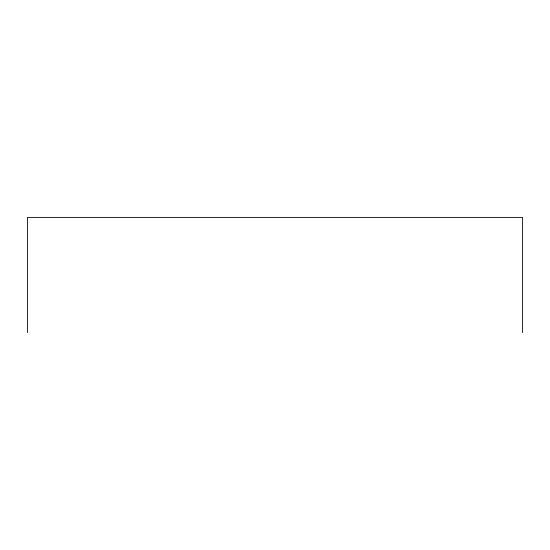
<?xml version="1.0" encoding="UTF-8"?>
<svg xmlns="http://www.w3.org/2000/svg" width="550" height="550" viewBox="0 0 550 550"><rect width="100%" height="100%" fill="white"/><g stroke="black" fill="none" stroke-linecap="round" stroke-linejoin="round"><path stroke-width="0.82" d="M522.5 332.599L522.5 217.401L27.5 217.401L27.5 332.599"/></g></svg>
